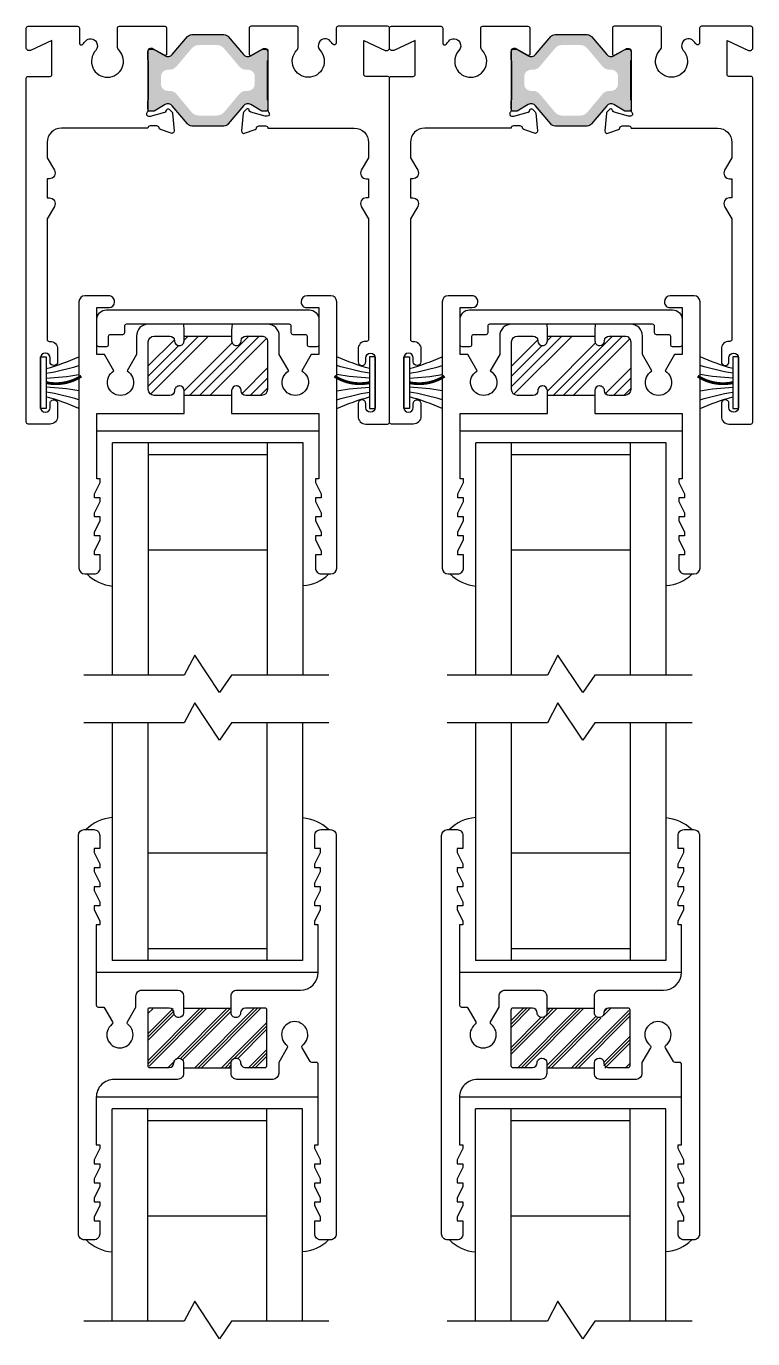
# Model space of a CAD drawing. Extents: x -3.2 to 2.7, y 5.6 to 18.8.
# Drawn here: x -1.3 to 2.51, y 11.9 to 18.79 of the extents above; entities that cross this region are included whole.
import ezdxf

# ---------------------------------------------------------------- set-up
doc = ezdxf.new("R2010")
doc.units = 0
doc.header["$LTSCALE"] = 0.25
doc.header["$MEASUREMENT"] = 0
doc.layers.get('0').update_dxf_attribs({"linetype": 'CONTINUOUS'})
for name, color, linetype in [('FRAME', 1, 'CONTINUOUS'), ('GEOMETRY', 7, 'CONTINUOUS'), ('GLASS-VINYL', 7, 'CONTINUOUS'), ('SEAL', 7, 'CONTINUOUS'), ('VENT', 5, 'CONTINUOUS')]:
    doc.layers.add(name, color=color, linetype=linetype)
doc.styles.get("Standard").update_dxf_attribs({"font": 'simplex.shx'})

# ---------------------------------------------------------------- blocks, each defined once
blk = doc.blocks.new('RALE-SREADER')
at = {"layer": 'GEOMETRY', "color": 1}
blk.add_lwpolyline([(0.1350000000000016, -0.08000000000000185), (0.0699999437849872, -0.08000000000000185, 0.414213562373095), (0.05999994378498741, -0.09000000000000341), (0.05999994378498741, -0.1330000000000027, -0.414213562373095), (0.04999994378498762, -0.1430000000000042), (0.009999999999999787, -0.1430000000000042, -0.414213562373095), (0, -0.1330000000000027), (0, 0, -0.414213562373095), (0.05000000000000071, 0.05000000000000071), (1.115999999999996, 0.05000000000000071, -0.414213562373095), (1.165999999999997, 0), (1.165999999999997, -0.1330000000000027, -0.414213562373095), (1.155999999999997, -0.1430000000000042), (1.116000056215002, -0.1430000000000042, -0.414213562373095), (1.106000056215002, -0.1330000000000027), (1.106000056215002, -0.09000000000000341, 0.414213562373095), (1.096000056215003, -0.08000000000000185), (1.030999999999993, -0.08000000000000185, -0.414213562373095), (1.020999999999994, -0.07000000000000028), (1.020999999999994, -0.03499999999999659, 0.414213562373095), (1.010999999999994, -0.02499999999999858), (0.1549999999999994, -0.02499999999999858, 0.414213562373114), (0.1449999999999996, -0.03499999999999659), (0.1450000000000014, -0.07000000000000028, -0.4142135623731137)], format="xyb", close=True, dxfattribs=at)
blk = doc.blocks.new('3075 TOP RAIL')
h = blk.add_hatch()
h.set_pattern_fill('ANSI34', scale=0.3, style=0)
h.set_pattern_definition([(45, (-1.251662558961418, -5.860402020932271), (-0.1590990257669732, 0.1590990257669732), []), (45, (-1.198629550461418, -5.860402020932271), (-0.1590990257669732, 0.1590990257669732), []), (45, (-1.145596541661418, -5.860402020932271), (-0.1590990257669732, 0.1590990257669732), []), (45, (-1.092563533161418, -5.860402020932271), (-0.1590990257669732, 0.1590990257669732), [])])
h.paths.add_polyline_path([(-0.1250000000000089, 0.3119999999999941), (-0.1250000000000089, 0.2859999999999969, -0.4142135623731111), (-0.1489999999999956, 0.261999999999996), (-0.1510000000000051, 0.261999999999996, -0.4142135623730841), (-0.175000000000006, 0.2859999999999969), (-0.175000000000006, 0.2869999999999875, 0.414213562373095), (-0.2000000000000117, 0.3119999999999932), (-0.2820000000000054, 0.3119999999999932, 0.414213562373095), (-0.3130000000000113, 0.2810000000000015), (-0.3130000000000113, 0.03100000000000147, 0.4142135623730826), (-0.2820000000000054, -4.440892098500626e-15), (-0.2000000000000117, -4.440892098500626e-15, 0.4142135623732927), (-0.174999999999935, 0.02500000000001901, -0.4142135623728921), (-0.1499999999999435, 0.04999999999999272), (-0.1489999999999956, 0.04999999999999272, -0.4142135623730841), (-0.1250000000000089, 0.02599999999999181), (-0.1250000000000058, 0), (0.1249999999999911, 0), (0.1249999999999911, 0.02599999999999181, -0.414213562373095), (0.148999999999992, 0.04999999999999272), (0.1499999999999257, 0.04999999999999272, -0.4142135623732928), (0.1749999999999883, 0.02499999999998437, 0.4142135623728765), (0.199999999999994, -4.440892098500626e-15), (0.2819999999999876, -4.440892098500626e-15, 0.4142135623730866), (0.3129999999999935, 0.03100000000000147), (0.3129999999999935, 0.2810000000000015, 0.4142135623730951), (0.2819999999999876, 0.3119999999999932), (0.199999999999994, 0.3119999999999932, 0.4142135623730951), (0.1749999999999883, 0.2870000000000017), (0.1749999999999883, 0.2859999999999969, -0.414213562373095), (0.1509999999999874, 0.261999999999996), (0.148999999999992, 0.261999999999996, -0.4142135623731057), (0.1249999999999911, 0.2859999999999969), (0.1249999999999911, 0.3119999999999941)])
at = {"color": 7}
for p, q in [((-0.1250000000000053, 0.3119999999999941), (0.1249999999999956, 0.3119999999999941)), ((0.1249999999999982, 0), (-0.1249999999999982, 0))]:
    blk.add_line(p, q, dxfattribs=at)
for points in [[(-0.1489999999999956, 0.04999999999999272), (-0.1499999999999435, 0.04999999999999272, 0.4142135623731003), (-0.174999999999935, 0.02500000000000124, -0.4142135623730846), (-0.2000000000000117, -4.440892098500626e-15), (-0.2820000000000054, -4.440892098500626e-15, -0.4142135623730825), (-0.3130000000000113, 0.03100000000000147), (-0.3130000000000113, 0.2810000000000015, -0.414213562373095), (-0.2820000000000054, 0.3119999999999932), (-0.2000000000000117, 0.3119999999999932, -0.414213562373095), (-0.175000000000006, 0.2869999999999875), (-0.175000000000006, 0.2859999999999969, 0.4142135623730841), (-0.1510000000000051, 0.261999999999996), (-0.1489999999999956, 0.261999999999996, 0.4142135623731111), (-0.1250000000000089, 0.2859999999999969), (-0.1250000000000089, 0.3429999999999849), (-0.1260436310120898, 0.3739999999999908), (-0.1560000000000006, 0.3739999999999908), (-0.3130000000000113, 0.3739999999999908, 0.4142135623730971), (-0.3750000000000089, 0.3119999999999932), (-0.3750000000000089, 0.2144922678357757), (-0.4245000000000037, 0.1287557528611059, -3.732050807568894), (-0.4935000000000063, 0.1287557528611059), (-0.543000000000001, 0.2144922678357757), (-0.5830000000000073, 0.2144922678357757), (-0.5830000000000073, 0.4609999999999799), (-0.5190000000000001, 0.4609999999999799, 0.414213562373095), (-0.4900000000000038, 0.4899999999999762), (-0.4900000000000038, 0.4919999999999858, 0.4142135623730992), (-0.5210000000000097, 0.5229999999999917), (-0.6460000000000097, 0.5229999999999917, 0.4142135623730909), (-0.6770000000000156, 0.4919999999999858), (-0.6770000000000156, -0.9060000000000104, 0.4142135623730909), (-0.6460000000000097, -0.9370000000000163), (-0.5959999999999983, -0.9370000000000163, 0.4142135623730992), (-0.5650000000000066, -0.9060000000000104), (-0.5650000000000066, -0.8370000000000077), (-0.5950000000000077, -0.8370000000000077), (-0.5950000000000077, -0.8170000000000117), (-0.5650000000000066, -0.7570000000000094), (-0.5650000000000066, -0.7369999999999992), (-0.5950000000000077, -0.7369999999999992), (-0.5950000000000077, -0.7170000000000174), (-0.5650000000000066, -0.6570000000000151), (-0.5650000000000066, -0.6370000000000049), (-0.5950000000000077, -0.6370000000000049), (-0.5950000000000077, -0.6170000000000089), (-0.5650000000000066, -0.5570000000000208), (-0.5650000000000066, -0.5370000000000106), (-0.5950000000000077, -0.5370000000000106), (-0.5950000000000077, -0.5170000000000146), (-0.5650000000000066, -0.4570000000000123), (-0.5650000000000066, -0.4370000000000163), (-0.5830000000000073, -0.4370000000000163), (-0.5830000000000073, -0.09400000000001274), (-0.1249999999999947, -0.09400000000001274), (-0.1250000000000089, 0.02599999999999181, 0.4142135623730841)], [(0.5829999999999895, -0.4370000000000163), (0.565000000000003, -0.4370000000000163), (0.565000000000003, -0.4570000000000123), (0.59499999999999, -0.5170000000000146), (0.59499999999999, -0.5370000000000106), (0.565000000000003, -0.5370000000000106), (0.565000000000003, -0.5570000000000208), (0.59499999999999, -0.6170000000000089), (0.59499999999999, -0.6370000000000049), (0.565000000000003, -0.6370000000000049), (0.565000000000003, -0.6570000000000151), (0.59499999999999, -0.7170000000000174), (0.59499999999999, -0.7369999999999992), (0.565000000000003, -0.7369999999999992), (0.565000000000003, -0.7570000000000094), (0.59499999999999, -0.8170000000000117), (0.59499999999999, -0.8370000000000077), (0.565000000000003, -0.8370000000000077), (0.565000000000003, -0.9060000000000104, 0.4142135623731035), (0.5959999999999948, -0.9370000000000163), (0.6459999999999919, -0.9370000000000163, 0.414213562373095), (0.6769999999999978, -0.9060000000000104), (0.6769999999999978, 0.4919999999999858, 0.414213562373095), (0.6459999999999919, 0.5229999999999917), (0.5209999999999919, 0.5229999999999917, 0.414213562373095), (0.489999999999986, 0.4919999999999858), (0.489999999999986, 0.4899999999999762, 0.414213562373095), (0.5189999999999966, 0.4609999999999799), (0.5830000000000037, 0.4609999999999799), (0.5830000000000037, 0.2144922678357615), (0.5429999999999833, 0.2144922678357615), (0.4934999999999885, 0.1287557528611059, -3.732050807568821), (0.4245000000000001, 0.1287557528611059), (0.3749999999999911, 0.2144922678357615), (0.3750000000000053, 0.3119999999999932, 0.414213562373095), (0.3129999999999935, 0.3739999999999908), (0.1559999999999828, 0.3739999999999908), (0.1269563689878961, 0.3739999999999908), (0.1249999999999911, 0.3429999999999849), (0.1249999999999911, 0.2859999999999969, 0.4142135623731058), (0.148999999999992, 0.261999999999996), (0.1509999999999874, 0.261999999999996, 0.414213562373095), (0.1749999999999883, 0.2859999999999969), (0.1749999999999883, 0.2870000000000017, -0.4142135623730951), (0.199999999999994, 0.3119999999999932), (0.2819999999999876, 0.3119999999999932, -0.414213562373095), (0.3129999999999935, 0.2810000000000015), (0.3129999999999935, 0.03100000000000147, -0.4142135623730867), (0.2819999999999876, -4.440892098500626e-15), (0.199999999999994, -4.440892098500626e-15, -0.4142135623730741), (0.1749999999999883, 0.02500000000000124, 0.414213562373095), (0.1499999999999257, 0.04999999999999272), (0.148999999999992, 0.04999999999999272, 0.414213562373095), (0.1249999999999911, 0.02599999999999181), (0.1249999999999911, -0.09400000000001274), (0.5829999999999895, -0.09400000000001274)]]:
    blk.add_lwpolyline(points, format="xyb", close=True)
blk.add_blockref('RALE-SREADER', (-0.5830000000000014, 0.3989999999999894))
blk = doc.blocks.new('3091 MUNTIN BAR')
at = {"linetype": 'Continuous'}
h = blk.add_hatch(dxfattribs=at)
h.set_pattern_fill('PLAST', scale=0.4, angle=44.99999999999999, style=0)
h.set_pattern_definition([(44.99999999999999, (-6.89048068841878, -24.3011591628454), (-0.07071067811865474, 0.07071067811865478), []), (44.99999999999999, (-6.89931952318361, -24.29232032808057), (-0.07071067811865474, 0.07071067811865478), []), (44.99999999999999, (-6.908158357948444, -24.28348149331573), (-0.07071067811865474, 0.07071067811865478), [])])
edge = h.paths.add_edge_path()
edge.add_line((-0.8015219246215626, 0.1370295013953289), (-0.5515219246215608, 0.1370295013953289))
edge.add_line((-0.5515219246215608, 0.1370295013953289), (-0.5515219246215626, 0.1100295013953279))
edge.add_arc((-0.526481924621562, 0.110029501395327), 0.02504000000000062, 179.999999999998, 364.5812200852847)
edge.add_line((-0.5015219246215619, 0.1120295013953303), (-0.5015219246215619, 0.1370295013953289))
edge.add_line((-0.5015219246215619, 0.1370295013953289), (-0.3945219246215625, 0.1370295013953289))
edge.add_arc((-0.3945219246215625, 0.1060295013953301), 0.03099999999999881, 0, 90, ccw=False)
edge.add_line((-0.3635219246215637, 0.1060295013953301), (-0.3635219246215637, -0.1439704986046699))
edge.add_arc((-0.3945219246215625, -0.1439704986046699), 0.03099999999999881, 270, 360, ccw=False)
edge.add_line((-0.3945219246215625, -0.1749704986046687), (-0.5015219246215619, -0.1749704986046687))
edge.add_line((-0.5015219246215619, -0.1749704986046687), (-0.5015219246215619, -0.1499704986046702))
edge.add_arc((-0.5265619246215603, -0.1499704986046702), 0.0250399999999984, 0, 175.4187799147253)
edge.add_line((-0.551521924621559, -0.1479704986046713), (-0.551521924621559, -0.1749704986046652))
edge.add_line((-0.551521924621559, -0.1749704986046652), (-0.8015219246215555, -0.1749704986046652))
edge.add_line((-0.8015219246215555, -0.1749704986046652), (-0.8015219246215626, -0.1499704986046702))
edge.add_arc((-0.8265619246215632, -0.1499704986046773), 0.02504000000000062, 1.625842648671406e-11, 175.4187799147093)
edge.add_arc((-0.8811673983057791, -0.1455950600081728), 0.02974049122807598, 278.98641640881993, 355.41877991470983, ccw=False)
edge.add_line((-0.8765219246215619, -0.1749704986046687), (-0.9585219246215626, -0.1749704986046687))
edge.add_arc((-0.9585219246215626, -0.1439704986046699), 0.03099999999999881, 180, 270, ccw=False)
edge.add_line((-0.9895219246215614, -0.1439704986046699), (-0.9895219246215614, 0.1060295013953301))
edge.add_arc((-0.9585219246215626, 0.1060295013953301), 0.03099999999999881, 90, 180, ccw=False)
edge.add_line((-0.9585219246215626, 0.1370295013953289), (-0.8515219246215633, 0.1370295013953289))
edge.add_line((-0.8515219246215633, 0.1370295013953289), (-0.8515219246215633, 0.1120295013953303))
edge.add_arc((-0.8265219245815612, 0.1120295013953303), 0.02500000004000213, 180, 359.9954163376367)
edge.add_line((-0.801521924621559, 0.1120275013953282), (-0.8015219246215626, 0.1370295013953289))
at = {"color": 7}
for p, q in [((-0.5520000000000005, 0.1370295013953271), (-0.8019999999999996, 0.1370295013953271)), ((-0.5520000000000005, -0.1750000000000007), (-0.8019999999999996, -0.1750000000000007))]:
    blk.add_line(p, q, dxfattribs=at)
for points in [[(-0.8019999999999996, 0.1300000000000008), (-0.802, 0.115000000000002, -0.414213562373095), (-0.827, 0.09000000000000163), (-0.827, 0.09000000000000163, -0.414213562373095), (-0.8520000000000012, 0.115000000000002, 0.414213562373088), (-0.8770000000000011, 0.1400000000000023), (-0.98, 0.1400000000000006, 0.4142135623730927), (-0.9899999999999998, 0.1300000000000008), (-0.9899999999999998, -0.161999999999999, 0.4142135623730954), (-0.98, -0.1719999999999988), (-0.8769999999999998, -0.1719999999999988, 0.4142135623730969), (-0.8519999999999999, -0.1469999999999985), (-0.8519999999999999, -0.1469999999999985, -0.4142135623731054), (-0.8269999999999991, -0.1219999999999981), (-0.827, -0.1219999999999999, -0.4142135623730927), (-0.802, -0.1470000000000002), (-0.8019999999999996, -0.2030000000000012, -0.4142135623730966), (-0.8329999999999997, -0.234), (-1.165999999999999, -0.2340000000000018, 0.4142135623730954), (-1.259999999999999, -0.3280000000000012), (-1.259999999999999, -0.577), (-1.242, -0.577), (-1.242, -0.5969999999999978), (-1.272, -0.6569999999999983), (-1.272, -0.6769999999999996), (-1.242, -0.6769999999999996), (-1.242, -0.6969999999999992), (-1.272, -0.7569999999999997), (-1.272, -0.777000000000001), (-1.241999999999999, -0.7769999999999992), (-1.242, -0.7970000000000006), (-1.272, -0.8570000000000015), (-1.272, -0.8770000000000011), (-1.241999999999999, -0.8770000000000002), (-1.242, -0.8970000000000007), (-1.272, -0.9570000000000021), (-1.272, -0.9770000000000016), (-1.242, -0.9770000000000008), (-1.241999999999999, -1.046000000000001, -0.414213562373095), (-1.272999999999999, -1.077), (-1.323, -1.077000000000001, -0.414213562373095), (-1.354, -1.046000000000002), (-1.354000000000001, 1.046000000000001, -0.414213562373095), (-1.323, 1.077), (-1.272999999999999, 1.077, -0.414213562373095), (-1.241999999999999, 1.046000000000001), (-1.242, 0.9770000000000003), (-1.272, 0.9770000000000021), (-1.272, 0.9570000000000007), (-1.242, 0.8970000000000002), (-1.242, 0.8770000000000007), (-1.272, 0.8770000000000007), (-1.272, 0.8570000000000011), (-1.242, 0.7969999999999988), (-1.242, 0.7769999999999992), (-1.272, 0.7769999999999992), (-1.272, 0.7569999999999997), (-1.242, 0.6969999999999974), (-1.242, 0.6769999999999978), (-1.272, 0.6769999999999996), (-1.272, 0.6569999999999983), (-1.242, 0.5969999999999978), (-1.242, 0.577), (-1.259999999999999, 0.577), (-1.26, 0.1554922678357844, 0.4142135623731018), (-1.25, 0.1454922678357846), (-1.225773502691897, 0.1454922678357864, -0.2679491924311302), (-1.217113248654052, 0.1404922678357874), (-1.17518226639694, 0.06786567615519878, -0.3775088423010142), (-1.177786505189865, 0.05490799562920934, 2.965263428138146), (-1.094213494810125, 0.05490799562922533, -0.3775088423009765), (-1.096817733603061, 0.06786567615519701), (-1.052, 0.1454922678357864), (-1.052, 0.2030000000000012, -0.4142135623730948), (-1.021, 0.234), (-0.8320000000000007, 0.2340000000000009, -0.4142135623730914), (-0.8020000000000009, 0.2040000000000006), (-0.8019999999999996, 0.1225000000000014)], [(-0.5520000000000005, 0.1225000000000005), (-0.552, 0.2039999999999988, -0.4142135623730936), (-0.5220000000000002, 0.2339999999999991), (-0.1880000000000015, 0.234, 0.4142135623730948), (-0.0940000000000012, 0.3280000000000012), (-0.0940000000000012, 0.577), (-0.1120000000000001, 0.577), (-0.1120000000000001, 0.5969999999999978), (-0.08199999999999985, 0.6569999999999983), (-0.08199999999999985, 0.6769999999999978), (-0.112000000000001, 0.6769999999999978), (-0.1120000000000001, 0.6969999999999974), (-0.08199999999999985, 0.7569999999999997), (-0.08199999999999985, 0.7769999999999992), (-0.112000000000001, 0.7769999999999992), (-0.1120000000000001, 0.7969999999999988), (-0.08199999999999985, 0.8570000000000011), (-0.08199999999999985, 0.8770000000000007), (-0.112000000000001, 0.8770000000000007), (-0.1120000000000001, 0.8970000000000002), (-0.08199999999999985, 0.9570000000000025), (-0.08199999999999985, 0.9770000000000021), (-0.1120000000000001, 0.9770000000000003), (-0.112000000000001, 1.046000000000001, -0.414213562373095), (-0.0810000000000013, 1.077), (-0.03099999999999969, 1.077, -0.414213562373095), (0, 1.046000000000001), (0, -1.046000000000001, -0.414213562373095), (-0.03099999999999969, -1.077), (-0.0810000000000013, -1.077, -0.414213562373095), (-0.112000000000001, -1.046000000000001), (-0.1120000000000001, -0.9770000000000008), (-0.08199999999999985, -0.9770000000000016), (-0.08199999999999985, -0.9570000000000021), (-0.1120000000000001, -0.8970000000000007), (-0.112000000000001, -0.8770000000000002), (-0.08199999999999985, -0.8770000000000011), (-0.08199999999999985, -0.8570000000000015), (-0.1120000000000001, -0.7970000000000006), (-0.112000000000001, -0.7769999999999992), (-0.08199999999999985, -0.777000000000001), (-0.08199999999999985, -0.7569999999999997), (-0.1120000000000001, -0.6969999999999992), (-0.112000000000001, -0.6769999999999978), (-0.08199999999999985, -0.6769999999999996), (-0.08199999999999985, -0.657), (-0.1120000000000001, -0.5969999999999978), (-0.1120000000000001, -0.577), (-0.0940000000000012, -0.577), (-0.0940000000000012, -0.155492267835788, 0.4142135623731026), (-0.104000000000001, -0.1454922678357864), (-0.1282264973081038, -0.1454922678357864, -0.267949192431121), (-0.1368867513459477, -0.1404922678357874), (-0.1788177336030614, -0.06786567615519878, -0.3775088423009883), (-0.1762134948101259, -0.05490799562922533, 2.965263428138173), (-0.2597865051898651, -0.05490799562920934, -0.3775088423009921), (-0.2571822663969394, -0.06786567615519701), (-0.3020000000000005, -0.1454922678357864), (-0.3020000000000005, -0.2030000000000012, -0.4142135623730935), (-0.3330000000000011, -0.234), (-0.5210000000000004, -0.234, -0.4142135623730966), (-0.5520000000000005, -0.2030000000000012), (-0.552, -0.1470000000000002, -0.4142135623730927), (-0.5270000000000001, -0.1219999999999999, -0.4142135623731054), (-0.5019999999999998, -0.1470000000000002, 0.414213562373102), (-0.4769999999999994, -0.1719999999999988), (-0.3739999999999997, -0.1719999999999988, 0.4142135623730945), (-0.3639999999999999, -0.161999999999999), (-0.3639999999999999, 0.1300000000000008, 0.414213562373095), (-0.3739999999999997, 0.1400000000000006), (-0.4769999999999976, 0.1400000000000006, 0.4142135623730984), (-0.5019999999999976, 0.1150000000000002), (-0.501999999999998, 0.1150000000000002, -0.4142135623730898), (-0.5269999999999979, 0.09000000000000163), (-0.527000000000001, 0.09000000000000163, -0.4142135623730898), (-0.5520000000000005, 0.1150000000000002), (-0.5520000000000005, 0.1300000000000008)]]:
    blk.add_lwpolyline(points, format="xyb")
blk = doc.blocks.new('3700-HEAD')
h = blk.add_hatch(color=7)
h.dxf.hatch_style = 1
h.paths.add_polyline_path([(1.061323822707466, 2.023597012678121, 0.2216939749053061), (1.038181697357621, 2.034388326019556), (0.8698183026422341, 2.034388326033383, 0.2216939749477652), (0.8466761772876888, 2.023597012692103), (0.7671756660738587, 1.928852497345824, -0.3639701495044677), (0.7289284971606492, 1.922108587029352), (0.671135002898609, 1.95547585547515, 0.1316530883047572), (0.665193685764665, 1.957067833998241), (0.6509259952622444, 1.957067842606301, 0.4142135623734786), (0.6390402913835396, 1.945182138727604), (0.639040300709304, 1.902186165045539, 0.2361684266067066), (0.6430047285520786, 1.894253535861441), (0.6430047285521212, 1.694340671317565, 0.2360679758690442), (0.639040299991585, 1.68641181413525), (0.6390403319993283, 1.643425343938928, 0.4148935497402233), (0.6509228864571953, 1.631515177256421), (0.6651936857648179, 1.631515177256336, 0.1316530883072195), (0.6711350028987858, 1.63310715577942), (0.7289284971605714, 1.666474424225281, -0.3639701495044445), (0.7671756660737955, 1.659730513908914), (0.8466667827400511, 1.564997194489378, 0.2216939749481582), (0.8698089081001172, 1.554205881145624), (1.038191091903486, 1.554205881160176, 0.2216939749024542), (1.061333217252915, 1.564997194501385), (1.140824333909341, 1.659730513908935, -0.3639701495039926), (1.179071502822537, 1.666474424225272), (1.236864997084335, 1.633107155779419, 0.1316530883071739), (1.242806314218301, 1.631515177256336), (1.25707711352592, 1.631515177256421, 0.4142135623712521), (1.26895969999152, 1.643397763722088), (1.26895969925598, 1.686407995726146, 0.2361696624906552), (1.264995271430998, 1.694340671317565), (1.26499527143104, 1.894253535861441, 0.2360679758693688), (1.268959699991598, 1.902182393043775), (1.268959671265475, 1.945152348077763, 0.4149478693164335), (1.257074004720864, 1.957067842606301), (1.2428063070494, 1.957067833998239, 0.1316529348603328), (1.236864997084471, 1.955475855475128), (1.179071502822509, 1.922108587029087, -0.3639701495061961), (1.140824333909447, 1.928852497345507)])
h.paths.add_polyline_path([(1.038444306955399, 1.962400445695025), (1.11881749071998, 1.866614573143527, 0.2216957980130405), (1.155005399299135, 1.849739778885586), (1.164129147798731, 1.849739778885543, -0.4183011198049396), (1.200126360585996, 1.814240745641161), (1.200126360585989, 1.774353461537878, -0.4101377853229674), (1.165118612382249, 1.738854428293468), (1.155005399299135, 1.738854428293421, 0.2216957980129486), (1.11881749071999, 1.721979634035492), (1.038444306955409, 1.626193761483995, -0.2216957979907951), (1.00225639838026, 1.609318967226053), (0.9057436007276616, 1.609318967217868, -0.2216957994918876), (0.8695556919758606, 1.626193761676759), (0.7891825094485665, 1.72197963383441, 0.2216957994703745), (0.7529946007006956, 1.738854428293421), (0.74387091065344, 1.738854428293463, -0.4183016036190713), (0.7078736393971274, 1.774353460722939), (0.7078736393971276, 1.814240746456031, -0.410137763308783), (0.7428813849250437, 1.849739779663157), (0.7529945970683684, 1.849739778885586, 0.2216958196371139), (0.7891825094484669, 1.866614573344478), (0.8695556919758711, 1.96240044550226, -0.2216957994916689), (0.9057436007276386, 1.979275239961139), (1.002256398380237, 1.979275239952954, -0.2216957979908316)], flags=16)
for points in [[(0.1099999999999852, 1.387784609690833), (0.1479807621135194, 1.321999999999996, -0.5773502691896187), (0.1219999999999857, 1.277000000000008), (0.1099999999999852, 1.277000000000008), (0.1099999999999852, 1.177000000000014), (0.1219999999999857, 1.177000000000014, -0.5773502691896415), (0.1479807621135194, 1.131999999999998), (0.1099999999999852, 1.066215390309161), (0.1099999999999852, 0.4340000000000117, 0.4142135623733031), (0.1199999999999761, 0.4240000000000137), (0.1249999999999716, 0.4240000000000137, -0.4142135623734072), (0.1649999999999778, 0.3840000000000146), (0.1649999999999778, 0.3170000000000073, -0.414213562373095), (0.1449999999999818, 0.2970000000000113), (0.1444999999999794, 0.2970000000000113, -0.414213562373095), (0.1249999999999858, 0.3165000000000049), (0.1249999999999716, 0.3375000000000128, 0.4142135623728402), (0.1004999999999825, 0.362000000000009), (0.09949999999997772, 0.3620000000000161, 0.4142135623729252), (0.07499999999998863, 0.3375000000000057), (0.07499999999998863, 0.07650000000001, 0.4142135623729252), (0.09949999999997772, 0.05200000000000671), (0.1004999999999825, 0.05200000000001381, 0.4142135623729252), (0.1249999999999716, 0.07650000000001), (0.1249999999999716, 0.0975000000000179, -0.4142135623732017), (0.1444999999999794, 0.1170000000000044), (0.1454999999999842, 0.1170000000000258, -0.4142135623727748), (0.1649999999999636, 0.0975000000000108), (0.1649999999999778, 0.03000000000000824, -0.4142135623731991), (0.1249999999999716, -0.0099999999999838), (0.009999999999990905, -0.0099999999999838, -0.4142135623726788), (0, 0), (-2.842170943040401e-14, 1.805000000000021, -0.414213562373095), (0.009999999999976694, 1.814999999999998), (0.1249999999999716, 1.815000000000012, 0.4142135623726788), (0.1349999999999625, 1.825000000000031), (0.1349999999999767, 2.003000000000029), (0.02267276954174235, 1.951457849311666, -0.5466243487296897), (-1.4210854715202e-14, 1.966000000000022), (-2.842170943040401e-14, 2.068000000000026, -0.4142135623728869), (0.00999999999995893, 2.078000000000017), (0.2696105213601463, 2.078000000000003, -0.4142135623737194), (0.2796105213601514, 2.067999999999998), (0.2796105213601514, 1.98953418700863, 0.7339412723535294), (0.2978126321386263, 1.983813577008092, -0.03403474851669917), (0.3111879232939394, 2.000453448331555, -0.5057320743497256), (0.3688254908899715, 1.994043740433881), (0.3693494192751494, 1.993136269851206, -0.3275382217185182), (0.3646964847253251, 1.950795388895827, 0.652777520668035), (0.426585771360191, 1.810000000000045, 0.6600274602027022), (0.4873113362390065, 1.952037968349613, -0.1930386204602389), (0.478999037981449, 1.972765814188746), (0.478999037981449, 2.068000000000008, -0.4142135623731341), (0.4889990379814506, 2.078000000000008), (0.7273387152418813, 2.078000000000003, -0.4142135623735113), (0.7373387152418793, 2.067999999999989), (0.737338715241652, 1.932502119615666, -0.5855240683165699), (0.7253633531343304, 1.925781859821829), (0.6655931390299124, 1.959265754330705, 0.1378721067450506), (0.6594400428837481, 1.960995311654974), (0.6507324371330334, 1.960995311655187, 0.4142135623732712), (0.638922490118393, 1.949185364640348), (0.6389224901184924, 1.635655061886915, -0.2134217652852489), (0.6349858411131528, 1.626852447107687, 0.6885002580720195), (0.6428591391229794, 1.606239885314388), (0.6491776281125432, 1.606239885314174, 0.06554346281316337), (0.6522342673213508, 1.60664229950067), (0.7280610674315575, 1.626960029354713, 0.2679491924334644), (0.7364119610508943, 1.635310922974675), (0.7376069913660395, 1.639770836826422, -0.577350269187636), (0.7507792756648719, 1.643300339766704), (0.765098957401154, 1.628980658030677, -0.1763269807095989), (0.7685130703828555, 1.621659069114465), (0.7766602648774814, 1.528536209919572, -0.548618786623735), (0.7608560185060789, 1.516409185153627), (0.7053164651803634, 1.536623929389002, -0.2637246696262264), (0.6977589915646298, 1.545487575343294, 0.3595082375527455), (0.6861622781778216, 1.555063448250385), (0.6507324371330334, 1.555063448250614, 0.4142135623732713), (0.6389224901181656, 1.543253501235775), (0.1849999999999739, 1.543253501235704, 0.4142135623731504), (0.1099999999999994, 1.468253501235772), (0.1099999999999994, 1.388038110926594)], [(1.797999999999988, 1.387784609690833), (1.760019237886453, 1.321999999999996, 0.5773502691896187), (1.785999999999987, 1.277000000000008), (1.797999999999988, 1.277000000000008), (1.797999999999988, 1.177000000000014), (1.785999999999987, 1.177000000000014, 0.5773502691896415), (1.760019237886453, 1.131999999999998), (1.797999999999988, 1.066215390309161), (1.797999999999988, 0.4340000000000117, -0.4142135623733031), (1.787999999999997, 0.4240000000000137), (1.783000000000001, 0.4240000000000137, 0.4142135623734072), (1.742999999999995, 0.3840000000000146), (1.742999999999995, 0.3170000000000073, 0.414213562373095), (1.762999999999991, 0.2970000000000113), (1.763499999999993, 0.2970000000000113, 0.414213562373095), (1.782999999999987, 0.3165000000000049), (1.783000000000001, 0.3375000000000128, -0.4142135623728402), (1.80749999999999, 0.362000000000009), (1.808499999999995, 0.3620000000000161, -0.4142135623729252), (1.832999999999984, 0.3375000000000057), (1.832999999999984, 0.07650000000001, -0.4142135623729252), (1.808499999999995, 0.05200000000000671), (1.80749999999999, 0.05200000000001381, -0.4142135623729252), (1.783000000000001, 0.07650000000001), (1.783000000000001, 0.0975000000000179, 0.4142135623732017), (1.763499999999993, 0.1170000000000044), (1.762499999999989, 0.1170000000000258, 0.4142135623727748), (1.743000000000009, 0.0975000000000108), (1.742999999999995, 0.03000000000000824, 0.4142135623731991), (1.783000000000001, -0.0099999999999838), (1.897999999999982, -0.0099999999999838, 0.4142135623726788), (1.907999999999973, 0), (1.908000000000001, 1.805000000000021, 0.414213562373095), (1.897999999999996, 1.814999999999998), (1.783000000000001, 1.815000000000012, -0.4142135623726788), (1.77300000000001, 1.825000000000031), (1.772999999999996, 2.003000000000029), (1.88532723045823, 1.951457849311666, 0.5466243487296897), (1.907999999999987, 1.966000000000022), (1.908000000000001, 2.068000000000026, 0.4142135623728869), (1.898000000000014, 2.078000000000017), (1.638389478639827, 2.078000000000003, 0.4142135623737194), (1.628389478639821, 2.067999999999998), (1.628389478639821, 1.98953418700863, -0.7339412723535294), (1.610187367861347, 1.983813577008092, 0.03403474851669917), (1.596812076706033, 2.000453448331555, 0.5057320743497256), (1.539174509110001, 1.994043740433881), (1.538650580724823, 1.993136269851206, 0.3275382217185182), (1.543303515274648, 1.950795388895827, -0.652777520668035), (1.481414228639782, 1.810000000000045, -0.6600274602027022), (1.420688663760966, 1.952037968349613, 0.1930386204602389), (1.429000962018524, 1.972765814188746), (1.429000962018524, 2.068000000000008, 0.4142135623731341), (1.419000962018522, 2.078000000000008), (1.180661284758092, 2.078000000000003, 0.4142135623735113), (1.170661284758094, 2.067999999999989), (1.170661284758321, 1.932502119615666, 0.5855240683165699), (1.182636646865642, 1.925781859821829), (1.24240686097006, 1.959265754330705, -0.1378721067450506), (1.248559957116225, 1.960995311654974), (1.257267562866939, 1.960995311655187, -0.4142135623732712), (1.26907750988158, 1.949185364640348), (1.26907750988148, 1.635655061886915, 0.2134217652852489), (1.27301415888682, 1.626852447107687, -0.6885002580720195), (1.265140860876993, 1.606239885314388), (1.25882237188743, 1.606239885314174, -0.06554346281316337), (1.255765732678622, 1.60664229950067), (1.179938932568415, 1.626960029354713, -0.2679491924334644), (1.171588038949078, 1.635310922974675), (1.170393008633933, 1.639770836826422, 0.577350269187636), (1.157220724335101, 1.643300339766704), (1.142901042598819, 1.628980658030677, 0.1763269807095989), (1.139486929617117, 1.621659069114465), (1.131339735122491, 1.528536209919572, 0.548618786623735), (1.147143981493894, 1.516409185153627), (1.202683534819609, 1.536623929389002, 0.2637246696262264), (1.210241008435343, 1.545487575343294, -0.3595082375527455), (1.221837721822151, 1.555063448250385), (1.257267562866939, 1.555063448250614, -0.4142135623732713), (1.269077509881807, 1.543253501235775), (1.722999999999999, 1.543253501235704, -0.4142135623731504), (1.797999999999973, 1.468253501235772), (1.797999999999973, 1.388038110926594)]]:
    blk.add_lwpolyline(points, format="xyb")
at = {"color": 7}
blk.add_lwpolyline([(0.7289284971606591, 1.922108587029346, 0.3639701495037725), (0.7671756660738183, 1.928852497345776), (0.8466761772877192, 2.023597012692139, -0.2216939749458995), (0.8698183026420665, 2.034388326033383), (1.038181697357906, 2.034388326019556, -0.2216939749019481), (1.061323822707401, 2.023597012678199), (1.140824333909471, 1.928852497345478, 0.363970149503774), (1.179071502822318, 1.922108587028976), (1.236864997084602, 1.955475855475203, -0.1316530883066159), (1.242806314218647, 1.957067833998241), (1.257059699991522, 1.957067833998256, -0.4142135623726596), (1.268959699991534, 1.945196443456968), (1.268959699991598, 1.90218239304382, -0.23606797587055), (1.26499527143104, 1.894253535861441), (1.264995271430998, 1.694340671317565, -0.2360679758707013), (1.268959699991534, 1.686411814135187), (1.26895969999152, 1.643397763722039, -0.41421356237292), (1.257077113525803, 1.631515177256421), (1.242806314218647, 1.631515177256336, -0.1316530883065768), (1.236864997084659, 1.633107155779232), (1.17907150282246, 1.666474424225317, 0.3639701495037401), (1.1408243339093, 1.659730513908887), (1.061333217252944, 1.564997194501419, -0.2216939749019308), (1.038191091903592, 1.554205881160176), (0.869808908079527, 1.554205881145624, -0.2216939749053818), (0.846666782729983, 1.564997194501377), (0.7671756660738183, 1.659730513908887, 0.3639701495038271), (0.7289284971606591, 1.666474424225331), (0.6711350028984597, 1.633107155779232, -0.1316530883065768), (0.6651936857644714, 1.631515177256336), (0.650922886457316, 1.631515177256421, -0.41421356237292), (0.6390402999915921, 1.643397763722039), (0.639040299991585, 1.686411814135187, -0.2360679758707014), (0.6430047285521212, 1.694340671317565), (0.6430047285520786, 1.894253535861441, -0.2360679758705498), (0.639040299991521, 1.90218239304382), (0.639040299991585, 1.945196443456968, -0.4142135623726595), (0.650940299991575, 1.957067833998256), (0.6651936857644714, 1.957067833998241, -0.1316530883066175), (0.6711350028985166, 1.955475855475203)], format="xyb", close=True, dxfattribs=at)
blk = doc.blocks.new('*U156')
for centre, radius, start, end in [((-0.3363546849529105, 1.374598471469489), 1.351062180895753, 285.7333345206381, 293.4368222990368), ((-0.2136054874142197, 1.458218265125338), 1.429724515284343, 279.8102808079562, 286.8579121550302), ((-0.03791698734263801, 1.393678669770485), 1.371857557905367, 272.8377203361979, 280.0301119370517), ((-0.0379169873426226, -1.39367866977049), 1.37185755790537, 79.96988806294885, 87.16227966380276), ((-0.213605487414201, -1.458218265125351), 1.429724515284351, 73.14208784497039, 80.18971919204454), ((-0.3363546849528987, -1.374598471469492), 1.351062180895752, 66.56317770096366, 74.26666547936257)]:
    blk.add_arc(centre, radius, start, end)
at = {"layer": 'SEAL'}
blk.add_lwpolyline([(1.759824107611761e-15, -0.1350000000000016), (1.653273178848947e-17, 0.1350000000000016), (0.03000000000000293, 0.1350000000000016), (0.0300000000000029, -0.1350000000000016)], close=True, dxfattribs=at)
at = {"layer": 'SEAL', "const_width": 0.015}
blk.add_lwpolyline([(0.0300000000000058, -6.661338147750939e-16, 0.199044311851115), (0.2141162525664099, 0.03424964009469297)], format="xyb", dxfattribs=at)
at = {"flags": 9}
for tag, p in [('MANUFACTURER_PART_#', (8.517492267046123e-16, -0.1988058451557535)), ('FLEETWOOD_PART_#', (-0.0005562457240841923, -0.2486722113120052))]:
    blk.add_attdef(tag, p, '', height=0.03125, dxfattribs=at)

msp = doc.modelspace()

# ---------------------------------------------------------------- linework, layer by layer
at = {"layer": 'GLASS-VINYL'}
for p, q in [((0.2341229924771557, 16.66111248413856), (-0.9318770075228553, 16.66111248413856)), ((2.142122992477146, 16.66111248413782), (0.9761229924771353, 16.66111248413782)), ((-0.8489133728037729, 15.38081262307693), (-0.8489133728037626, 16.59911248413856)), ((0.1510866271962374, 16.59911248413856), (-0.8489133728037626, 16.59911248413856)), ((-0.6614133728037729, 15.38081262307693), (-0.6614133728037626, 16.59911248413856)), ((-0.03641337280376256, 16.53711248413856), (-0.6614133728037626, 16.53711248413856)), ((-0.0364133728037729, 15.38081262307693), (-0.03641337280376256, 16.59911248413856)), ((0.1510866271962271, 15.38081262307693), (0.1510866271962374, 16.59911248413856)), ((1.059086627196218, 15.38081262307619), (1.059086627196228, 16.59911248413782)), ((2.059086627196228, 16.59911248413782), (1.059086627196228, 16.59911248413782)), ((1.246586627196218, 15.38081262307619), (1.246586627196228, 16.59911248413782)), ((1.871586627196228, 16.53711248413782), (1.246586627196228, 16.53711248413782)), ((1.871586627196218, 15.38081262307619), (1.871586627196228, 16.59911248413782)), ((2.059086627196218, 15.38081262307619), (2.059086627196228, 16.59911248413782)), ((-0.03641337280376256, 16.03611248413856), (-0.6614133728037626, 16.03611248413856)), ((1.871586627196228, 16.03611248413782), (1.246586627196228, 16.03611248413782)), ((-0.8519497380848415, 15.13081262307693), (-0.8519497380848211, 13.88210910465939)), ((-0.6644497380848415, 15.13081262307693), (-0.6644497380848211, 13.88210910465939)), ((-0.03944973808484153, 15.13081262307693), (-0.03944973808482111, 13.88210910465939)), ((0.1480502619151585, 15.13081262307693), (0.1480502619151789, 13.88210910465939)), ((1.05605026191516, 15.13081262307693), (1.05605026191518, 13.88210910465939)), ((1.24355026191516, 15.13081262307693), (1.24355026191518, 13.88210910465939)), ((1.86855026191516, 15.13081262307693), (1.86855026191518, 13.88210910465939)), ((2.05605026191516, 15.13081262307693), (2.05605026191518, 13.88210910465939)), ((-0.03944973808482111, 14.44510910465939), (-0.6644497380848211, 14.44510910465939)), ((1.86855026191518, 14.44510910465939), (1.24355026191518, 14.44510910465939)), ((-0.03944973808482111, 13.94410910465939), (-0.6644497380848211, 13.94410910465939)), ((1.86855026191518, 13.94410910465939), (1.24355026191518, 13.94410910465939)), ((0.1480502619151789, 13.88210910465939), (-0.8519497380848211, 13.88210910465939)), ((2.05605026191518, 13.88210910465939), (1.05605026191518, 13.88210910465939)), ((0.2310866271960972, 13.82010910465939), (-0.9349133728039138, 13.82010910465939)), ((2.139086627196098, 13.82010910465939), (0.9730866271960874, 13.82010910465939)), ((0.2310866271960261, 13.1651091046594), (-0.9349133728039849, 13.1651091046594)), ((2.139086627196027, 13.1651091046594), (0.9730866271960164, 13.1651091046594)), ((-0.8519497380849097, 11.98916692678298), (-0.8519497380848922, 13.10310910465941)), ((0.1480502619151078, 13.10310910465941), (-0.8519497380848922, 13.10310910465941)), ((-0.6644497380849097, 11.98916692678298), (-0.6644497380848922, 13.10310910465941)), ((-0.03944973808490965, 11.98916692678298), (-0.03944973808489216, 13.10310910465941)), ((0.1480502619150904, 11.98916692678298), (0.1480502619151078, 13.10310910465941)), ((1.056050261915091, 11.98916692678298), (1.056050261915109, 13.10310910465941)), ((2.056050261915109, 13.10310910465941), (1.056050261915109, 13.10310910465941)), ((1.243550261915091, 11.98916692678298), (1.243550261915109, 13.10310910465941)), ((1.868550261915091, 11.98916692678298), (1.868550261915109, 13.10310910465941)), ((2.056050261915091, 11.98916692678298), (2.056050261915109, 13.10310910465941)), ((-0.03944973808489216, 13.04110910465941), (-0.6644497380848922, 13.04110910465941)), ((1.868550261915109, 13.04110910465941), (1.243550261915109, 13.04110910465941)), ((-0.03944973808489216, 12.5401091046594), (-0.6644497380848922, 12.5401091046594)), ((1.868550261915109, 12.5401091046594), (1.243550261915109, 12.5401091046594))]:
    msp.add_line(p, q, dxfattribs=at)
for points in [[(0.286473173028158, 15.38081262307693), (-0.2238770075232122, 15.38081262307693), (-0.2875521730918518, 15.28855116682353), (-0.4180652144951136, 15.48507855164192), (-0.4738770075232122, 15.38081262307693), (-1.000395426679829, 15.38081262307693)], [(2.194473173028157, 15.38081262307693), (1.684122992476787, 15.38081262307693), (1.620447826908148, 15.28855116682353), (1.489934785504886, 15.48507855164192), (1.434122992476787, 15.38081262307693), (0.907604573320171, 15.38081262307693)], [(0.286473173028158, 15.13081262307693), (-0.2238770075232122, 15.13081262307693), (-0.2875521730918518, 15.03855116682353), (-0.4180652144951136, 15.23507855164192), (-0.4738770075232122, 15.13081262307693), (-1.000395426679829, 15.13081262307693)], [(2.194473173028157, 15.13081262307693), (1.684122992476787, 15.13081262307693), (1.620447826908148, 15.03855116682353), (1.489934785504886, 15.23507855164192), (1.434122992476787, 15.13081262307693), (0.907604573320171, 15.13081262307693)], [(0.2864731730281509, 11.98916692678298), (-0.2238770075232193, 11.98916692678298), (-0.2875521730918589, 11.89690547052958), (-0.4180652144951207, 12.09343285534796), (-0.4738770075232193, 11.98916692678298), (-1.000395426679836, 11.98916692678298)], [(2.19447317302815, 11.98916692678298), (1.68412299247678, 11.98916692678298), (1.620447826908141, 11.89690547052958), (1.489934785504879, 12.09343285534796), (1.43412299247678, 11.98916692678298), (0.9076045733201639, 11.98916692678298)]]:
    msp.add_lwpolyline(points, dxfattribs=at)
for centre, start, end in [((-0.8305623379923599, 16.06601513599681), 224.9356274764868, 265.182256866142), ((0.1347769624487274, 16.06811742726524), 274.2807547195022, 314.2526423149493), ((1.077437662007631, 16.06601513599607), 224.9356274764868, 265.182256866142), ((2.042776962448718, 16.0681174272645), 274.2807547195022, 314.2526423149493), ((-0.8335987032734185, 14.41520645280114), 94.81774313385796, 135.0643725235126), ((0.1317405971676688, 14.41310416153271), 45.74735768505045, 85.71924528049787), ((1.074401296726583, 14.41520645280114), 94.81774313385796, 135.0643725235126), ((2.03974059716767, 14.41310416153271), 45.74735768505045, 85.71924528049787), ((-0.8335987032734895, 12.57001175651765), 224.9356274764868, 265.182256866142), ((0.1317405971675978, 12.57211404778608), 274.2807547195021, 314.2526423149493), ((1.074401296726512, 12.57001175651765), 224.9356274764868, 265.182256866142), ((2.039740597167599, 12.57211404778608), 274.2807547195021, 314.2526423149493)]:
    msp.add_arc(centre, 0.2185, start, end, dxfattribs=at)

# ---------------------------------------------------------------- block references
at = {"layer": 'FRAME'}
for p in [(-1.30287700752271, 16.70861248413811), (0.6051229924772912, 16.70861248413811)]:
    msp.add_blockref('3700-HEAD', p, dxfattribs=at)
at = {"layer": 'SEAL'}
for p in [(-1.227877007522721, 16.91561248413812), (0.6801229924772798, 16.91561248413812)]:
    msp.add_blockref('*U156', p, dxfattribs=at)
at = {"layer": 'SEAL', "xscale": -1}
for p in [(0.5301229924772759, 16.91561248413812), (2.438122992477277, 16.91561248413812)]:
    msp.add_blockref('*U156', p, dxfattribs=at)
at = {"layer": 'VENT'}
for name, p in [('3075 TOP RAIL', (-0.3488770075226437, 16.84861248413858)), ('3075 TOP RAIL', (1.559122992477347, 16.84861248413784)), ('3091 MUNTIN BAR', (0.3250866271962369, 13.49260910465939)), ('3091 MUNTIN BAR', (2.233086627196231, 13.49260910465939))]:
    msp.add_blockref(name, p, dxfattribs=at)

doc.saveas('drawing.dxf')
